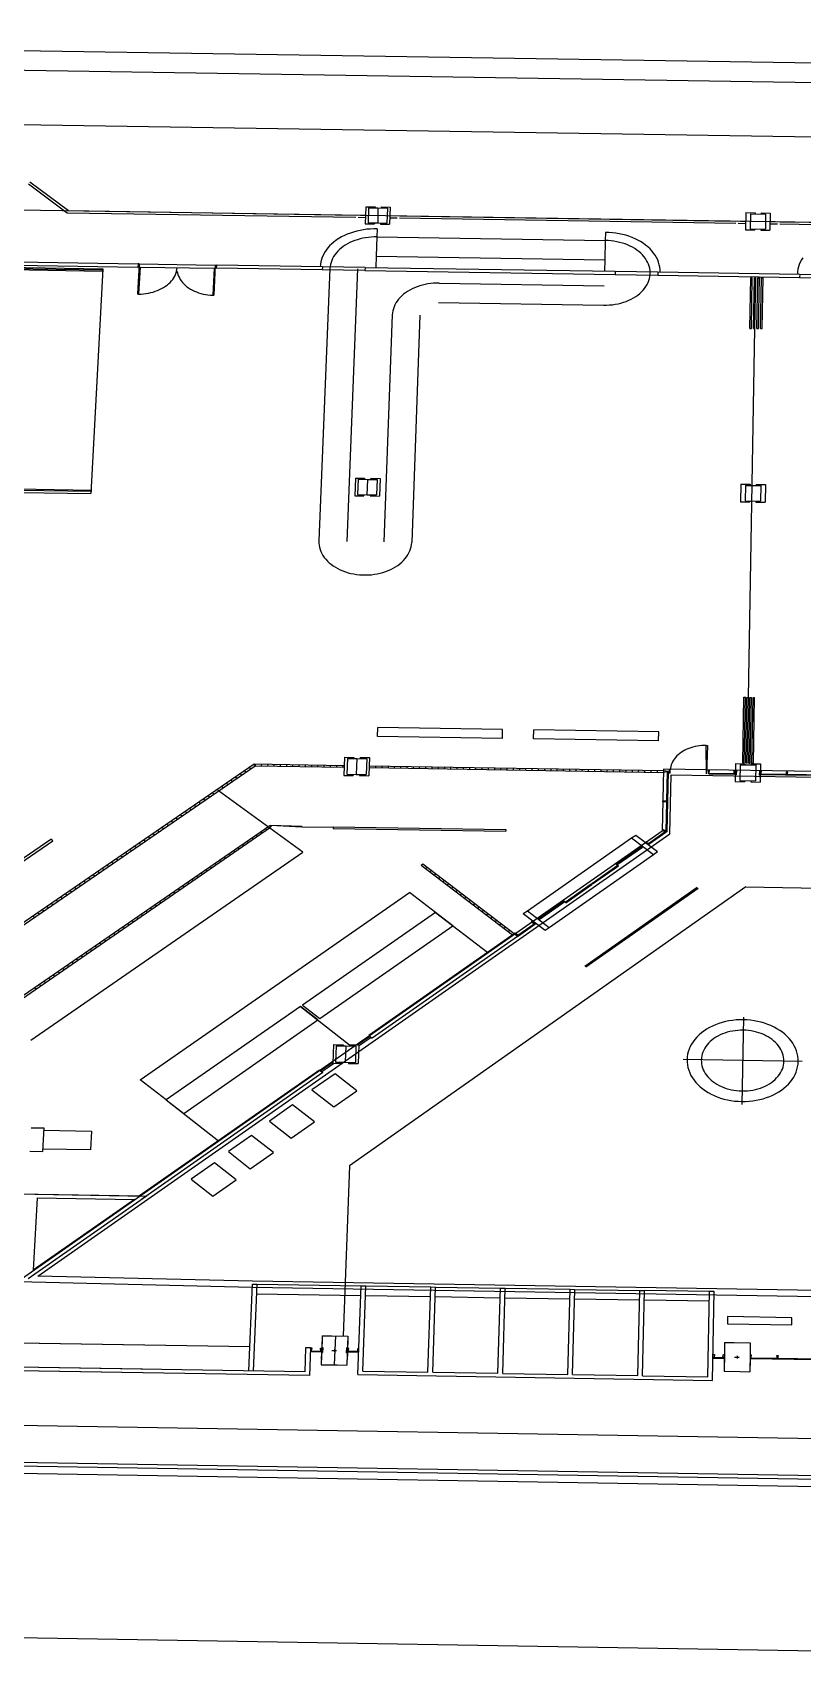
# Model space of a CAD drawing. Extents: x -68 to 264, y 51 to 115.
# Drawn here: x -17 to 10.7, y 54.8 to 113.4 of the extents above; entities that cross this region are included whole.
import ezdxf

# ---------------------------------------------------------------- set-up
doc = ezdxf.new("R2010")
doc.units = 0
doc.layers.get('0').update_dxf_attribs({"linetype": 'CONTINUOUS'})

msp = doc.modelspace()

# ---------------------------------------------------------------- linework, layer by layer
for p, q in [((-59.114, 113.387), (82.286, 111.201)), ((-18.08, 112.045), (63.665, 110.782)), ((-59.428, 110.728), (82.523, 108.524)), ((-17.188, 107.941), (-15.796, 106.898)), ((-17.138, 108.017), (-15.747, 106.974)), ((-62.139, 107.698), (28.899, 106.278)), ((-15.796, 106.898), (-5.407, 106.736)), ((-15.747, 106.974), (-5.412, 106.813)), ((-5.32, 106.734), (-5.055, 106.73)), ((-5.239, 106.81), (-5.052, 106.808)), ((-5.04, 107.116), (-5.064, 106.499)), ((-5.04, 107.116), (-4.712, 107.111)), ((-4.943, 107.076), (-4.964, 106.536)), ((-4.943, 107.076), (-4.615, 107.071)), ((-4.712, 107.111), (-4.713, 107.072)), ((-4.615, 107.071), (-4.265, 107.065)), ((-4.615, 107.071), (-4.613, 106.53)), ((-4.493, 107.107), (-4.494, 107.069)), ((-4.493, 107.107), (-4.165, 107.102)), ((-4.265, 107.065), (-4.285, 106.525)), ((-4.165, 107.102), (-4.188, 106.485)), ((-4.179, 106.717), (-3.913, 106.713)), ((-4.176, 106.794), (-3.989, 106.791)), ((-3.826, 106.711), (8.278, 106.522)), ((-3.816, 106.788), (8.272, 106.6)), ((8.638, 106.903), (8.626, 106.285)), ((8.638, 106.903), (8.966, 106.898)), ((8.801, 106.862), (8.791, 106.321)), ((8.801, 106.862), (9.349, 106.853)), ((8.966, 106.898), (8.966, 106.859)), ((9.185, 106.894), (9.185, 106.856)), ((9.185, 106.894), (9.514, 106.889)), ((9.349, 106.853), (9.339, 106.313)), ((9.514, 106.889), (9.503, 106.272)), ((-5.815, 106.078), (-5.917, 106.026)), ((-5.709, 106.125), (-5.815, 106.078)), ((-5.599, 106.167), (-5.709, 106.125)), ((-5.486, 106.205), (-5.599, 106.167)), ((-5.37, 106.237), (-5.486, 106.205)), ((-5.25, 106.264), (-5.37, 106.237)), ((-5.129, 106.286), (-5.25, 106.264)), ((-5.006, 106.302), (-5.129, 106.286)), ((-5.064, 106.499), (-4.735, 106.494)), ((-4.882, 106.313), (-5.006, 106.302)), ((-4.964, 106.536), (-4.613, 106.53)), ((-4.757, 106.318), (-4.882, 106.313)), ((-4.632, 106.318), (-4.757, 106.318)), ((-4.734, 106.532), (-4.735, 106.494)), ((-4.632, 106.318), (-4.643, 106.028)), ((-4.613, 106.53), (-4.285, 106.525)), ((-4.515, 106.529), (-4.516, 106.49)), ((-4.516, 106.49), (-4.188, 106.485)), ((3.583, 106.19), (3.575, 105.9)), ((3.708, 106.186), (3.583, 106.19)), ((3.832, 106.177), (3.708, 106.186)), ((3.956, 106.163), (3.832, 106.177)), ((4.077, 106.142), (3.956, 106.163)), ((4.197, 106.117), (4.077, 106.142)), ((4.315, 106.086), (4.197, 106.117)), ((4.429, 106.05), (4.315, 106.086)), ((4.54, 106.009), (4.429, 106.05)), ((8.365, 106.521), (8.631, 106.517)), ((8.445, 106.597), (8.632, 106.594)), ((8.626, 106.285), (8.955, 106.28)), ((8.791, 106.321), (9.339, 106.313)), ((8.956, 106.319), (8.955, 106.28)), ((9.175, 106.315), (9.174, 106.277)), ((9.174, 106.277), (9.503, 106.272)), ((9.507, 106.503), (9.773, 106.499)), ((9.508, 106.58), (9.695, 106.578)), ((9.86, 106.498), (21.973, 106.309)), ((9.868, 106.575), (21.965, 106.386)), ((-6.526, 105.472), (-6.572, 105.389)), ((-6.472, 105.552), (-6.526, 105.472)), ((-6.412, 105.63), (-6.472, 105.552)), ((-6.345, 105.704), (-6.412, 105.63)), ((-6.271, 105.776), (-6.345, 105.704)), ((-6.191, 105.844), (-6.271, 105.776)), ((-6.105, 105.909), (-6.191, 105.844)), ((-6.108, 105.449), (-6.157, 105.385)), ((-6.052, 105.511), (-6.108, 105.449)), ((-6.013, 105.969), (-6.105, 105.909)), ((-5.992, 105.571), (-6.052, 105.511)), ((-5.917, 106.026), (-6.013, 105.969)), ((-5.926, 105.627), (-5.992, 105.571)), ((-5.856, 105.681), (-5.926, 105.627)), ((-5.781, 105.731), (-5.856, 105.681)), ((-5.701, 105.778), (-5.781, 105.731)), ((-5.618, 105.822), (-5.701, 105.778)), ((-5.531, 105.861), (-5.618, 105.822)), ((-5.441, 105.897), (-5.531, 105.861)), ((-5.347, 105.929), (-5.441, 105.897)), ((-5.251, 105.956), (-5.347, 105.929)), ((-5.153, 105.979), (-5.251, 105.956)), ((-5.053, 105.998), (-5.153, 105.979)), ((-4.952, 106.013), (-5.053, 105.998)), ((-4.85, 106.022), (-4.952, 106.013)), ((-4.747, 106.028), (-4.85, 106.022)), ((-4.643, 106.028), (-4.747, 106.028)), ((-4.643, 106.028), (-4.67, 105.332)), ((-4.643, 106.028), (3.575, 105.9)), ((3.575, 105.9), (3.557, 105.203)), ((3.681, 105.896), (3.575, 105.9)), ((3.785, 105.887), (3.681, 105.896)), ((3.889, 105.874), (3.785, 105.887)), ((3.991, 105.856), (3.889, 105.874)), ((4.092, 105.833), (3.991, 105.856)), ((4.19, 105.806), (4.092, 105.833)), ((4.286, 105.774), (4.19, 105.806)), ((4.378, 105.738), (4.286, 105.774)), ((4.468, 105.698), (4.378, 105.738)), ((4.553, 105.654), (4.468, 105.698)), ((4.647, 105.963), (4.54, 106.009)), ((4.634, 105.606), (4.553, 105.654)), ((4.711, 105.555), (4.634, 105.606)), ((4.75, 105.913), (4.647, 105.963)), ((4.783, 105.501), (4.711, 105.555)), ((4.848, 105.858), (4.75, 105.913)), ((4.85, 105.443), (4.783, 105.501)), ((4.941, 105.798), (4.848, 105.858)), ((5.028, 105.735), (4.941, 105.798)), ((5.11, 105.668), (5.028, 105.735)), ((5.186, 105.597), (5.11, 105.668)), ((5.255, 105.523), (5.186, 105.597)), ((5.317, 105.446), (5.255, 105.523)), ((5.373, 105.367), (5.317, 105.446)), ((-18.323, 105.022), (-13.248, 104.942)), ((-18.316, 105.138), (-13.242, 105.059)), ((-17.973, 104.936), (-14.513, 104.882)), ((-14.516, 104.826), (-17.862, 104.878)), ((-14.513, 104.882), (-14.936, 96.784)), ((-13.203, 105.058), (-13.258, 103.971)), ((-13.242, 105.059), (-13.248, 104.942)), ((-13.171, 104.941), (-13.248, 104.942)), ((-13.203, 105.058), (-13.242, 105.059)), ((-13.171, 104.941), (-13.22, 103.97)), ((-13.203, 105.058), (-10.461, 105.015)), ((-13.171, 104.941), (-10.505, 104.899)), ((-11.855, 104.796), (-11.844, 104.858)), ((-11.844, 104.858), (-11.838, 104.92)), ((-10.505, 104.899), (-10.55, 103.929)), ((-10.461, 105.015), (-10.511, 103.928)), ((-10.505, 104.899), (-10.428, 104.898)), ((-10.461, 105.015), (-10.422, 105.014)), ((-10.422, 105.014), (-10.428, 104.898)), ((-6.61, 104.838), (-10.428, 104.898)), ((-6.606, 104.955), (-10.422, 105.014)), ((-6.334, 104.892), (-6.73, 95.081)), ((-6.68, 105.044), (-6.688, 104.956)), ((-6.665, 105.132), (-6.68, 105.044)), ((-6.641, 105.219), (-6.665, 105.132)), ((-6.61, 105.305), (-6.641, 105.219)), ((-6.572, 105.389), (-6.61, 105.305)), ((-6.606, 104.955), (-6.61, 104.838)), ((-5.069, 104.931), (-6.606, 104.955)), ((-6.327, 104.965), (-6.334, 104.892)), ((-6.315, 105.038), (-6.327, 104.965)), ((-6.296, 105.11), (-6.315, 105.038)), ((-6.27, 105.181), (-6.296, 105.11)), ((-6.239, 105.25), (-6.27, 105.181)), ((-6.201, 105.319), (-6.239, 105.25)), ((-6.157, 105.385), (-6.201, 105.319)), ((-5.346, 104.877), (-5.729, 95.065)), ((-5.069, 104.931), (-5.074, 104.814)), ((-5.069, 104.931), (3.931, 104.79)), ((-4.67, 105.332), (-4.685, 104.925)), ((-4.67, 105.332), (3.557, 105.203)), ((3.557, 105.203), (3.546, 104.796)), ((4.912, 105.382), (4.85, 105.443)), ((4.968, 105.319), (4.912, 105.382)), ((5.018, 105.253), (4.968, 105.319)), ((5.062, 105.185), (5.018, 105.253)), ((5.1, 105.115), (5.062, 105.185)), ((5.132, 105.044), (5.1, 105.115)), ((5.157, 104.972), (5.132, 105.044)), ((5.175, 104.898), (5.157, 104.972)), ((5.187, 104.824), (5.175, 104.898)), ((5.421, 105.285), (5.373, 105.367)), ((5.462, 105.201), (5.421, 105.285)), ((5.495, 105.116), (5.462, 105.201)), ((5.52, 105.029), (5.495, 105.116)), ((5.538, 104.941), (5.52, 105.029)), ((5.548, 104.853), (5.538, 104.941)), ((10.509, 104.862), (10.496, 104.775)), ((10.53, 104.949), (10.509, 104.862)), ((10.559, 105.034), (10.53, 104.949)), ((10.595, 105.117), (10.559, 105.034)), ((10.638, 105.199), (10.595, 105.117)), ((10.688, 105.279), (10.638, 105.199)), ((-14.518, 104.787), (-17.81, 104.839)), ((-14.518, 104.787), (-14.516, 104.826)), ((-12.259, 104.25), (-12.197, 104.295)), ((-12.197, 104.295), (-12.14, 104.343)), ((-12.14, 104.343), (-12.087, 104.393)), ((-12.087, 104.393), (-12.038, 104.446)), ((-12.038, 104.446), (-11.995, 104.5)), ((-11.995, 104.5), (-11.956, 104.557)), ((-11.956, 104.557), (-11.923, 104.615)), ((-11.923, 104.615), (-11.895, 104.674)), ((-11.895, 104.674), (-11.872, 104.735)), ((-11.872, 104.735), (-11.855, 104.796)), ((-11.855, 104.796), (-11.821, 104.734)), ((-11.821, 104.734), (-11.805, 104.673)), ((-11.805, 104.673), (-11.782, 104.613)), ((-11.782, 104.613), (-11.755, 104.554)), ((-11.755, 104.554), (-11.722, 104.496)), ((-11.722, 104.496), (-11.683, 104.44)), ((-11.683, 104.44), (-11.64, 104.386)), ((-11.64, 104.386), (-11.592, 104.334)), ((-11.592, 104.334), (-11.539, 104.284)), ((-11.539, 104.284), (-11.482, 104.237)), ((-5.074, 104.814), (-6.61, 104.838)), ((-5.074, 104.814), (3.928, 104.674)), ((-3.008, 104.292), (-3.104, 104.265)), ((-2.91, 104.316), (-3.008, 104.292)), ((-2.81, 104.334), (-2.91, 104.316)), ((-2.708, 104.349), (-2.81, 104.334)), ((-2.606, 104.359), (-2.708, 104.349)), ((-2.502, 104.364), (-2.606, 104.359)), ((-2.399, 104.365), (-2.502, 104.364)), ((-2.399, 104.365), (3.533, 104.272)), ((3.931, 104.79), (3.928, 104.674)), ((3.928, 104.674), (5.465, 104.65)), ((3.931, 104.79), (5.468, 104.766)), ((5.039, 104.243), (5.081, 104.311)), ((5.081, 104.311), (5.116, 104.382)), ((5.116, 104.382), (5.144, 104.454)), ((5.144, 104.454), (5.166, 104.527)), ((5.166, 104.527), (5.181, 104.6)), ((5.181, 104.6), (5.19, 104.675)), ((5.192, 104.749), (5.187, 104.824)), ((5.19, 104.675), (5.192, 104.749)), ((5.468, 104.766), (5.465, 104.65)), ((5.465, 104.65), (10.571, 104.57)), ((5.468, 104.766), (10.573, 104.686)), ((5.55, 104.765), (5.548, 104.853)), ((8.779, 102.734), (8.813, 104.558)), ((8.813, 104.558), (8.868, 104.557)), ((8.834, 102.733), (8.868, 104.557)), ((8.909, 102.732), (8.942, 104.556)), ((8.942, 104.556), (8.997, 104.555)), ((8.964, 102.731), (8.997, 104.555)), ((9.036, 102.73), (9.069, 104.554)), ((9.069, 104.554), (9.124, 104.553)), ((9.091, 102.729), (9.124, 104.553)), ((9.167, 102.727), (9.2, 104.552)), ((9.2, 104.552), (9.255, 104.551)), ((9.222, 102.727), (9.255, 104.551)), ((10.496, 104.775), (10.491, 104.687)), ((10.573, 104.686), (10.571, 104.57)), ((10.571, 104.57), (12.109, 104.546)), ((10.573, 104.686), (12.111, 104.662)), ((-13.22, 103.97), (-13.258, 103.971)), ((-13.22, 103.97), (-13.131, 103.973)), ((-13.131, 103.973), (-13.043, 103.979)), ((-13.043, 103.979), (-12.956, 103.99)), ((-12.956, 103.99), (-12.87, 104.004)), ((-12.87, 104.004), (-12.785, 104.022)), ((-12.785, 104.022), (-12.702, 104.044)), ((-12.702, 104.044), (-12.621, 104.07)), ((-12.621, 104.07), (-12.542, 104.099)), ((-12.542, 104.099), (-12.467, 104.132)), ((-12.467, 104.132), (-12.394, 104.168)), ((-12.394, 104.168), (-12.325, 104.207)), ((-12.325, 104.207), (-12.259, 104.25)), ((-11.482, 104.237), (-11.42, 104.193)), ((-11.42, 104.193), (-11.355, 104.152)), ((-11.355, 104.152), (-11.286, 104.113)), ((-11.286, 104.113), (-11.213, 104.078)), ((-11.213, 104.078), (-11.138, 104.046)), ((-11.138, 104.046), (-11.06, 104.018)), ((-11.06, 104.018), (-10.979, 103.994)), ((-10.979, 103.994), (-10.896, 103.973)), ((-10.896, 103.973), (-10.811, 103.956)), ((-10.811, 103.956), (-10.725, 103.943)), ((-10.725, 103.943), (-10.638, 103.934)), ((-10.638, 103.934), (-10.55, 103.929)), ((-10.55, 103.929), (-10.511, 103.928)), ((-3.914, 103.718), (-3.958, 103.651)), ((-3.865, 103.783), (-3.914, 103.718)), ((-3.81, 103.845), (-3.865, 103.783)), ((-3.749, 103.905), (-3.81, 103.845)), ((-3.684, 103.962), (-3.749, 103.905)), ((-3.613, 104.016), (-3.684, 103.962)), ((-3.538, 104.066), (-3.613, 104.016)), ((-3.459, 104.114), (-3.538, 104.066)), ((-3.375, 104.157), (-3.459, 104.114)), ((-3.288, 104.197), (-3.375, 104.157)), ((-3.198, 104.233), (-3.288, 104.197)), ((-3.104, 104.265), (-3.198, 104.233)), ((4.233, 103.676), (4.328, 103.709)), ((4.328, 103.709), (4.419, 103.747)), ((4.419, 103.747), (4.507, 103.788)), ((4.507, 103.788), (4.591, 103.833)), ((4.591, 103.833), (4.67, 103.883)), ((4.67, 103.883), (4.745, 103.935)), ((4.745, 103.935), (4.815, 103.991)), ((4.815, 103.991), (4.879, 104.05)), ((4.879, 104.05), (4.939, 104.112)), ((4.939, 104.112), (4.992, 104.176)), ((4.992, 104.176), (5.039, 104.243)), ((-4.09, 103.223), (-4.393, 95.044)), ((-4.084, 103.296), (-4.09, 103.223)), ((-4.071, 103.369), (-4.084, 103.296)), ((-4.052, 103.442), (-4.071, 103.369)), ((-4.027, 103.513), (-4.052, 103.442)), ((-3.996, 103.583), (-4.027, 103.513)), ((-3.958, 103.651), (-3.996, 103.583)), ((-3.1, 103.208), (-3.391, 95.028)), ((-2.423, 103.665), (3.514, 103.572)), ((3.514, 103.572), (3.62, 103.572)), ((3.62, 103.572), (3.726, 103.578)), ((3.726, 103.578), (3.83, 103.588)), ((3.83, 103.588), (3.934, 103.603)), ((3.934, 103.603), (4.036, 103.623)), ((4.036, 103.623), (4.136, 103.647)), ((4.136, 103.647), (4.233, 103.676)), ((8.731, 89.449), (8.964, 102.731)), ((8.779, 102.734), (8.834, 102.733)), ((8.909, 102.732), (8.964, 102.731)), ((9.036, 102.73), (9.091, 102.729)), ((9.167, 102.727), (9.222, 102.727)), ((-5.418, 97.345), (-5.442, 96.71)), ((-5.418, 97.345), (-5.085, 97.34)), ((-5.32, 97.304), (-5.341, 96.748)), ((-5.32, 97.304), (-4.987, 97.298)), ((-5.085, 97.34), (-5.087, 97.3)), ((-4.987, 97.298), (-5.008, 96.743)), ((-4.987, 97.298), (-4.632, 97.293)), ((-4.863, 97.336), (-4.865, 97.296)), ((-4.863, 97.336), (-4.53, 97.331)), ((-4.632, 97.293), (-4.653, 96.737)), ((-4.53, 97.331), (-4.554, 96.696)), ((-18.436, 96.839), (-14.936, 96.784)), ((-14.932, 96.86), (-18.317, 96.914)), ((-14.93, 96.9), (-18.259, 96.952)), ((-14.93, 96.9), (-14.932, 96.86)), ((-5.442, 96.71), (-5.109, 96.705)), ((-5.341, 96.748), (-5.008, 96.743)), ((-5.108, 96.744), (-5.109, 96.705)), ((-5.008, 96.743), (-4.653, 96.737)), ((-4.886, 96.741), (-4.887, 96.701)), ((-4.887, 96.701), (-4.554, 96.696)), ((8.453, 97.125), (8.441, 96.49)), ((8.453, 97.125), (8.786, 97.12)), ((8.619, 97.083), (8.609, 96.527)), ((8.619, 97.083), (9.174, 97.074)), ((8.786, 97.12), (8.786, 97.081)), ((9.008, 97.117), (9.008, 97.077)), ((9.008, 97.117), (9.341, 97.111)), ((9.174, 97.074), (9.164, 96.519)), ((9.341, 97.111), (9.33, 96.476)), ((8.441, 96.49), (8.775, 96.485)), ((8.609, 96.527), (9.164, 96.519)), ((8.775, 96.525), (8.775, 96.485)), ((8.998, 96.521), (8.997, 96.482)), ((8.997, 96.482), (9.33, 96.476)), ((-6.73, 95.081), (-6.73, 95.004)), ((-6.73, 95.004), (-6.723, 94.928)), ((-6.723, 94.928), (-6.709, 94.852)), ((-3.411, 94.875), (-3.398, 94.952)), ((-3.398, 94.952), (-3.391, 95.028)), ((-6.709, 94.852), (-6.688, 94.777)), ((-6.688, 94.777), (-6.661, 94.703)), ((-6.661, 94.703), (-6.626, 94.63)), ((-6.626, 94.63), (-6.586, 94.559)), ((-6.586, 94.559), (-6.539, 94.49)), ((-6.539, 94.49), (-6.486, 94.423)), ((-6.486, 94.423), (-6.427, 94.359)), ((-6.427, 94.359), (-6.363, 94.298)), ((-3.818, 94.258), (-3.749, 94.317)), ((-3.749, 94.317), (-3.685, 94.379)), ((-3.685, 94.379), (-3.627, 94.444)), ((-3.627, 94.444), (-3.575, 94.511)), ((-3.575, 94.511), (-3.53, 94.581)), ((-3.53, 94.581), (-3.49, 94.652)), ((-3.49, 94.652), (-3.457, 94.725)), ((-3.457, 94.725), (-3.43, 94.8)), ((-3.43, 94.8), (-3.411, 94.875)), ((-6.363, 94.298), (-6.293, 94.24)), ((-6.293, 94.24), (-6.218, 94.185)), ((-6.218, 94.185), (-6.139, 94.134)), ((-6.139, 94.134), (-6.055, 94.087)), ((-6.055, 94.087), (-5.967, 94.043)), ((-5.967, 94.043), (-5.875, 94.004)), ((-5.875, 94.004), (-5.779, 93.969)), ((-5.779, 93.969), (-5.681, 93.939)), ((-5.681, 93.939), (-5.58, 93.913)), ((-5.58, 93.913), (-5.478, 93.892)), ((-5.478, 93.892), (-5.373, 93.875)), ((-5.373, 93.875), (-5.267, 93.864)), ((-5.267, 93.864), (-5.16, 93.857)), ((-5.16, 93.857), (-5.053, 93.856)), ((-5.053, 93.856), (-4.946, 93.859)), ((-4.946, 93.859), (-4.839, 93.867)), ((-4.839, 93.867), (-4.733, 93.88)), ((-4.733, 93.88), (-4.629, 93.898)), ((-4.629, 93.898), (-4.526, 93.921)), ((-4.526, 93.921), (-4.426, 93.948)), ((-4.426, 93.948), (-4.328, 93.98)), ((-4.328, 93.98), (-4.233, 94.016)), ((-4.233, 94.016), (-4.142, 94.057)), ((-4.142, 94.057), (-4.054, 94.101)), ((-4.054, 94.101), (-3.971, 94.15)), ((-3.971, 94.15), (-3.892, 94.202)), ((-3.892, 94.202), (-3.818, 94.258)), ((8.522, 87.089), (8.566, 89.452)), ((8.566, 89.452), (8.622, 89.451)), ((8.578, 87.088), (8.622, 89.451)), ((8.631, 87.087), (8.675, 89.45)), ((8.675, 89.45), (8.731, 89.449)), ((8.688, 87.086), (8.731, 89.449)), ((8.741, 87.085), (8.784, 89.448)), ((8.784, 89.448), (8.84, 89.447)), ((8.797, 87.084), (8.84, 89.447)), ((8.852, 87.083), (8.895, 89.446)), ((8.895, 89.446), (8.951, 89.445)), ((8.908, 87.082), (8.951, 89.445)), ((-4.625, 88.041), (-4.613, 88.366)), ((-0.128, 87.969), (-4.625, 88.041)), ((-0.118, 88.294), (-4.613, 88.366)), ((-0.128, 87.969), (-0.118, 88.294)), ((0.996, 87.951), (1.006, 88.276)), ((5.494, 87.879), (0.996, 87.951)), ((5.502, 88.204), (1.006, 88.276)), ((5.494, 87.879), (5.502, 88.204)), ((-5.807, 87.293), (-5.832, 86.64)), ((-5.807, 87.293), (-5.469, 87.288)), ((-5.469, 87.288), (-5.471, 87.247)), ((-5.244, 87.284), (-5.246, 87.243)), ((-5.244, 87.284), (-4.907, 87.279)), ((6.107, 87.29), (6.066, 87.238)), ((6.153, 87.339), (6.107, 87.29)), ((6.203, 87.386), (6.153, 87.339)), ((6.257, 87.431), (6.203, 87.386)), ((6.315, 87.472), (6.257, 87.431)), ((6.377, 87.511), (6.315, 87.472)), ((6.442, 87.547), (6.377, 87.511)), ((6.51, 87.58), (6.442, 87.547)), ((6.581, 87.61), (6.51, 87.58)), ((6.655, 87.636), (6.581, 87.61)), ((6.731, 87.659), (6.655, 87.636)), ((6.808, 87.678), (6.731, 87.659)), ((6.888, 87.693), (6.808, 87.678)), ((6.968, 87.705), (6.888, 87.693)), ((7.049, 87.713), (6.968, 87.705)), ((7.131, 87.716), (7.049, 87.713)), ((7.213, 87.717), (7.131, 87.716)), ((7.215, 86.696), (7.213, 87.717)), ((7.213, 87.717), (7.258, 87.716)), ((7.258, 87.716), (7.215, 86.696)), ((-18.113, 80.739), (-9.029, 86.986)), ((-18.108, 80.833), (-9.063, 87.051)), ((-9.357, 86.76), (-9.419, 86.807)), ((-9.193, 86.873), (-9.255, 86.92)), ((-9.029, 86.986), (-9.091, 87.033)), ((-9.063, 87.051), (-5.818, 86.999)), ((-9.026, 87.051), (-9.029, 86.986)), ((-9.029, 86.986), (-5.821, 86.934)), ((-8.801, 87.047), (-8.804, 86.982)), ((-8.576, 87.044), (-8.579, 86.978)), ((-8.351, 87.04), (-8.354, 86.975)), ((-8.126, 87.036), (-8.128, 86.971)), ((-7.901, 87.033), (-7.903, 86.967)), ((-7.675, 87.029), (-7.678, 86.964)), ((-7.45, 87.026), (-7.453, 86.96)), ((-7.225, 87.022), (-7.228, 86.957)), ((-7, 87.018), (-7.003, 86.953)), ((-6.775, 87.015), (-6.778, 86.949)), ((-6.55, 87.011), (-6.552, 86.946)), ((-6.325, 87.008), (-6.327, 86.942)), ((-6.1, 87.004), (-6.102, 86.939)), ((-5.874, 87), (-5.877, 86.935)), ((-5.707, 87.251), (-5.729, 86.679)), ((-5.707, 87.251), (-5.369, 87.245)), ((-5.369, 87.245), (-5.391, 86.674)), ((-5.369, 87.245), (-5.009, 87.24)), ((-5.009, 87.24), (-5.031, 86.668)), ((-4.918, 86.985), (-4.931, 86.626)), ((-4.92, 86.92), (5.666, 86.75)), ((-4.907, 87.279), (-4.918, 86.985)), ((-4.918, 86.985), (5.667, 86.815)), ((-4.692, 86.981), (-4.695, 86.916)), ((-4.467, 86.978), (-4.47, 86.912)), ((-4.242, 86.974), (-4.244, 86.909)), ((-4.017, 86.97), (-4.019, 86.905)), ((-3.792, 86.967), (-3.794, 86.902)), ((-3.567, 86.963), (-3.569, 86.898)), ((-3.341, 86.96), (-3.344, 86.894)), ((-3.116, 86.956), (-3.119, 86.891)), ((-2.891, 86.952), (-2.893, 86.887)), ((-2.666, 86.949), (-2.668, 86.884)), ((-2.441, 86.945), (-2.443, 86.88)), ((-2.216, 86.942), (-2.218, 86.876)), ((-1.99, 86.938), (-1.993, 86.873)), ((-1.765, 86.934), (-1.767, 86.869)), ((-1.54, 86.931), (-1.542, 86.865)), ((-1.315, 86.927), (-1.317, 86.862)), ((-1.09, 86.924), (-1.092, 86.858)), ((-0.864, 86.92), (-0.866, 86.855)), ((-0.639, 86.916), (-0.641, 86.851)), ((-0.414, 86.913), (-0.416, 86.847)), ((-0.189, 86.909), (-0.191, 86.844)), ((0.036, 86.905), (0.034, 86.84)), ((0.262, 86.902), (0.26, 86.837)), ((0.487, 86.898), (0.485, 86.833)), ((0.712, 86.895), (0.71, 86.829)), ((0.937, 86.891), (0.935, 86.826)), ((1.162, 86.887), (1.161, 86.822)), ((1.388, 86.884), (1.386, 86.818)), ((1.613, 86.88), (1.611, 86.815)), ((1.838, 86.877), (1.836, 86.811)), ((2.063, 86.873), (2.061, 86.808)), ((2.289, 86.869), (2.287, 86.804)), ((2.514, 86.866), (2.512, 86.8)), ((2.739, 86.862), (2.737, 86.797)), ((2.964, 86.859), (2.962, 86.793)), ((3.189, 86.855), (3.188, 86.79)), ((3.415, 86.851), (3.413, 86.786)), ((3.64, 86.848), (3.638, 86.782)), ((3.865, 86.844), (3.864, 86.779)), ((4.09, 86.84), (4.089, 86.775)), ((4.316, 86.837), (4.314, 86.771)), ((4.541, 86.833), (4.539, 86.768)), ((4.766, 86.83), (4.765, 86.764)), ((4.991, 86.826), (4.99, 86.761)), ((5.217, 86.822), (5.215, 86.757)), ((5.442, 86.819), (5.44, 86.753)), ((5.667, 86.868), (5.619, 84.629)), ((5.667, 86.815), (5.666, 86.75)), ((5.806, 86.764), (5.666, 86.75)), ((72.102, 85.76), (5.667, 86.868)), ((5.667, 86.815), (5.84, 86.796)), ((5.806, 86.764), (5.783, 85.72)), ((5.84, 86.796), (5.792, 84.607)), ((5.871, 86.84), (5.868, 86.718)), ((5.913, 86.717), (5.868, 86.718)), ((5.916, 86.84), (5.871, 86.84)), ((5.913, 86.717), (5.916, 86.84)), ((5.922, 86.899), (5.916, 86.84)), ((5.933, 86.958), (5.922, 86.899)), ((5.949, 87.017), (5.933, 86.958)), ((5.971, 87.074), (5.949, 87.017)), ((5.998, 87.13), (5.971, 87.074)), ((6.029, 87.185), (5.998, 87.13)), ((6.066, 87.238), (6.029, 87.185)), ((7.323, 86.817), (7.278, 86.818)), ((7.278, 86.818), (7.298, 86.695)), ((7.298, 86.695), (7.323, 86.817)), ((7.321, 86.719), (8.256, 86.704)), ((8.211, 86.705), (8.213, 86.803)), ((8.256, 86.704), (8.211, 86.705)), ((8.213, 86.803), (8.258, 86.802)), ((8.256, 86.659), (8.258, 86.802)), ((8.258, 86.802), (8.256, 86.704)), ((8.263, 87.068), (8.258, 86.802)), ((8.258, 86.802), (8.294, 86.822)), ((8.258, 86.802), (8.281, 86.679)), ((8.263, 87.068), (8.601, 87.062)), ((8.294, 86.822), (8.291, 86.659)), ((8.431, 87.024), (8.421, 86.452)), ((8.431, 87.024), (8.995, 87.015)), ((8.522, 87.089), (8.578, 87.088)), ((8.601, 87.062), (8.6, 87.021)), ((8.631, 87.087), (8.688, 87.086)), ((8.741, 87.085), (8.797, 87.084)), ((8.826, 87.059), (8.826, 87.018)), ((8.826, 87.059), (9.164, 87.053)), ((8.852, 87.083), (8.908, 87.082)), ((8.995, 87.015), (8.984, 86.443)), ((9.124, 86.809), (9.121, 86.645)), ((9.159, 86.788), (9.124, 86.809)), ((9.133, 86.666), (9.159, 86.788)), ((9.164, 87.053), (9.159, 86.788)), ((9.205, 86.787), (9.159, 86.788)), ((9.159, 86.788), (9.18, 86.689)), ((9.18, 86.689), (9.205, 86.787)), ((10.115, 86.65), (10.094, 86.773)), ((10.094, 86.773), (10.139, 86.772)), ((10.139, 86.772), (10.115, 86.65)), ((-10.344, 86.081), (-10.406, 86.129)), ((-10.179, 86.194), (-10.241, 86.242)), ((-10.015, 86.308), (-10.077, 86.355)), ((-9.851, 86.421), (-9.912, 86.468)), ((-9.686, 86.534), (-9.748, 86.581)), ((-9.522, 86.647), (-9.583, 86.694)), ((-5.832, 86.64), (-5.494, 86.635)), ((-5.729, 86.679), (-5.391, 86.674)), ((-5.493, 86.675), (-5.494, 86.635)), ((-5.391, 86.674), (-5.031, 86.668)), ((-5.267, 86.672), (-5.269, 86.631)), ((-5.269, 86.631), (-4.931, 86.626)), ((5.9, 84.539), (5.945, 86.659)), ((5.945, 86.659), (71.834, 85.56)), ((7.298, 86.695), (8.281, 86.679)), ((8.256, 86.659), (8.251, 86.414)), ((8.251, 86.414), (8.589, 86.409)), ((8.281, 86.679), (8.256, 86.659)), ((8.256, 86.659), (8.291, 86.659)), ((8.421, 86.452), (8.984, 86.443)), ((8.59, 86.449), (8.589, 86.409)), ((8.815, 86.446), (8.815, 86.405)), ((8.815, 86.405), (9.153, 86.4)), ((9.157, 86.645), (9.121, 86.645)), ((22.367, 86.453), (9.133, 86.666)), ((9.157, 86.645), (9.153, 86.4)), ((10.093, 86.675), (9.18, 86.689)), ((11.501, 86.652), (10.138, 86.674)), ((-11.168, 85.515), (-11.229, 85.562)), ((-11.003, 85.628), (-11.065, 85.676)), ((-10.838, 85.742), (-10.9, 85.789)), ((-10.673, 85.855), (-10.735, 85.902)), ((-10.509, 85.968), (-10.57, 86.015)), ((-7.314, 83.879), (-10.344, 86.081)), ((5.647, 85.689), (5.647, 85.722)), ((5.647, 85.722), (5.816, 85.719)), ((5.816, 85.687), (5.647, 85.689)), ((5.782, 85.687), (5.758, 84.632)), ((5.816, 85.719), (5.816, 85.687)), ((-11.993, 84.948), (-12.054, 84.995)), ((-11.828, 85.061), (-11.889, 85.109)), ((-11.663, 85.175), (-11.724, 85.222)), ((-11.498, 85.288), (-11.559, 85.335)), ((-11.333, 85.401), (-11.394, 85.449)), ((-18.264, 78.015), (-8.476, 84.77)), ((-18.259, 78.109), (-8.504, 84.841)), ((5.619, 84.629), (-17.553, 68.412)), ((-16.851, 68.611), (5.9, 84.539)), ((-12.819, 84.379), (-12.881, 84.427)), ((-12.654, 84.493), (-12.715, 84.541)), ((-12.488, 84.607), (-12.55, 84.654)), ((-12.323, 84.72), (-12.385, 84.768)), ((-12.158, 84.834), (-12.219, 84.881)), ((-9.162, 84.387), (-9.1, 84.339)), ((-8.998, 84.5), (-8.936, 84.453)), ((-8.833, 84.614), (-8.771, 84.567)), ((-8.668, 84.728), (-8.606, 84.68)), ((-8.504, 84.841), (-8.442, 84.794)), ((-8.504, 84.841), (-8.473, 84.83)), ((-8.473, 84.83), (-8.476, 84.77)), ((-7.346, 84.779), (-8.473, 84.83)), ((-7.345, 84.803), (-8.473, 84.83)), ((-7.345, 84.803), (-7.346, 84.779)), ((-6.216, 84.761), (-7.346, 84.779)), ((-6.215, 84.793), (-6.218, 84.728)), ((-6.218, 84.728), (-0.006, 84.628)), ((-6.215, 84.793), (-0.004, 84.693)), ((-0.004, 84.693), (-0.006, 84.628)), ((4.525, 84.378), (0.771, 81.753)), ((4.671, 84.48), (4.525, 84.378)), ((5.311, 83.783), (4.525, 84.378)), ((5.457, 83.886), (4.671, 84.48)), ((5.736, 84.602), (5.132, 84.179)), ((5.759, 84.584), (5.155, 84.161)), ((5.641, 84.673), (5.674, 84.696)), ((5.759, 84.584), (5.641, 84.673)), ((5.674, 84.696), (5.792, 84.607)), ((5.792, 84.607), (5.759, 84.584)), ((-19.714, 82.063), (-16.384, 84.345)), ((-19.637, 82.003), (-16.307, 84.285)), ((-17.103, 77.106), (-7.314, 83.879)), ((-16.307, 84.285), (-16.384, 84.345)), ((-13.647, 83.81), (-13.708, 83.858)), ((-13.481, 83.924), (-13.543, 83.972)), ((-13.315, 84.038), (-13.377, 84.086)), ((-13.15, 84.152), (-13.212, 84.199)), ((-12.984, 84.266), (-13.046, 84.313)), ((-9.987, 83.818), (-9.925, 83.77)), ((-9.822, 83.932), (-9.76, 83.884)), ((-9.657, 84.045), (-9.595, 83.998)), ((-9.492, 84.159), (-9.43, 84.112)), ((-9.327, 84.273), (-9.265, 84.225)), ((5.311, 83.783), (1.556, 81.154)), ((3.97, 83.435), (4.889, 84.078)), ((3.993, 83.417), (4.913, 84.061)), ((5.005, 84.228), (5.037, 84.251)), ((5.123, 84.139), (5.005, 84.228)), ((5.037, 84.251), (5.155, 84.161)), ((5.155, 84.161), (5.123, 84.139)), ((5.457, 83.886), (5.311, 83.783)), ((-14.475, 83.24), (-14.537, 83.288)), ((-14.31, 83.354), (-14.371, 83.402)), ((-14.144, 83.468), (-14.205, 83.516)), ((-13.978, 83.582), (-14.04, 83.63)), ((-13.812, 83.696), (-13.874, 83.744)), ((-10.813, 83.248), (-10.751, 83.2)), ((-10.648, 83.362), (-10.586, 83.314)), ((-10.483, 83.476), (-10.421, 83.428)), ((-10.317, 83.59), (-10.255, 83.542)), ((-10.152, 83.704), (-10.09, 83.656)), ((-2.989, 83.446), (-3.054, 83.4)), ((0.233, 80.888), (-3.054, 83.4)), ((0.298, 80.934), (-2.989, 83.446)), ((-2.833, 83.326), (-2.898, 83.281)), ((-2.677, 83.207), (-2.742, 83.162)), ((3.095, 82.748), (4.033, 83.405)), ((3.119, 82.73), (4.057, 83.387)), ((3.993, 83.417), (3.97, 83.435)), ((4.033, 83.405), (4.057, 83.387)), ((-15.472, 82.555), (-15.534, 82.603)), ((-15.306, 82.669), (-15.367, 82.717)), ((-15.139, 82.784), (-15.201, 82.831)), ((-14.973, 82.898), (-15.035, 82.946)), ((-14.807, 83.012), (-14.869, 83.06)), ((-14.641, 83.126), (-14.703, 83.174)), ((-11.64, 82.677), (-11.578, 82.629)), ((-11.475, 82.791), (-11.413, 82.743)), ((-11.309, 82.905), (-11.247, 82.858)), ((-11.144, 83.019), (-11.082, 82.972)), ((-10.978, 83.134), (-10.917, 83.086)), ((8.633, 82.625), (-5.629, 72.587)), ((-2.521, 83.088), (-2.586, 83.042)), ((-2.365, 82.969), (-2.43, 82.923)), ((-2.208, 82.849), (-2.274, 82.804)), ((-2.052, 82.73), (-2.118, 82.684)), ((-1.896, 82.61), (-1.961, 82.565)), ((2.131, 82.073), (3.071, 82.731)), ((2.155, 82.056), (3.094, 82.713)), ((2.838, 79.775), (6.88, 82.615)), ((3.071, 82.731), (3.094, 82.713)), ((3.095, 82.748), (3.119, 82.73)), ((8.633, 82.625), (29.15, 82.294)), ((-16.304, 81.983), (-16.365, 82.031)), ((-16.137, 82.098), (-16.199, 82.145)), ((-15.971, 82.212), (-16.032, 82.26)), ((-15.804, 82.326), (-15.866, 82.374)), ((-15.638, 82.441), (-15.7, 82.489)), ((-13.161, 75.684), (-3.473, 82.425)), ((-12.469, 82.105), (-12.407, 82.057)), ((-12.303, 82.219), (-12.241, 82.172)), ((-12.137, 82.334), (-12.075, 82.286)), ((-11.972, 82.448), (-11.91, 82.4)), ((-11.806, 82.562), (-11.744, 82.515)), ((-2.535, 81.707), (-3.473, 82.425)), ((-1.739, 82.491), (-1.805, 82.445)), ((-1.583, 82.371), (-1.648, 82.326)), ((-1.426, 82.252), (-1.492, 82.206)), ((-1.27, 82.132), (-1.336, 82.086)), ((-1.113, 82.013), (-1.179, 81.967)), ((1.168, 81.474), (2.093, 82.121)), ((1.191, 81.456), (2.116, 82.103)), ((2.116, 82.103), (2.093, 82.121)), ((2.131, 82.073), (2.155, 82.056)), ((2.878, 79.745), (6.919, 82.585)), ((-16.97, 81.525), (-17.032, 81.573)), ((-16.803, 81.639), (-16.865, 81.687)), ((-16.637, 81.754), (-16.698, 81.802)), ((-16.47, 81.869), (-16.532, 81.916)), ((-13.299, 81.532), (-13.237, 81.484)), ((-13.133, 81.647), (-13.071, 81.599)), ((-12.967, 81.761), (-12.905, 81.714)), ((-12.801, 81.876), (-12.739, 81.828)), ((-12.635, 81.99), (-12.573, 81.943)), ((-2.535, 81.707), (-7.324, 78.369)), ((-1.909, 81.228), (-2.535, 81.707)), ((-2.535, 81.707), (-0.654, 80.267)), ((-0.957, 81.893), (-1.022, 81.847)), ((-0.8, 81.773), (-0.866, 81.727)), ((-0.643, 81.653), (-0.709, 81.608)), ((-0.486, 81.534), (-0.552, 81.488)), ((0.771, 81.753), (0.623, 81.65)), ((1.409, 81.05), (0.623, 81.65)), ((1.556, 81.154), (0.771, 81.753)), ((-14.297, 80.844), (-14.235, 80.796)), ((-14.13, 80.959), (-14.068, 80.911)), ((-13.964, 81.073), (-13.902, 81.025)), ((-13.798, 81.188), (-13.736, 81.14)), ((-13.631, 81.303), (-13.569, 81.255)), ((-13.465, 81.418), (-13.403, 81.37)), ((-6.698, 77.885), (-1.909, 81.228)), ((0.298, 80.934), (-4.938, 77.27)), ((0.416, 80.844), (-4.82, 77.179)), ((-0.33, 81.414), (-0.395, 81.368)), ((-0.173, 81.294), (-0.238, 81.248)), ((-0.016, 81.174), (-0.081, 81.128)), ((0.141, 81.054), (0.076, 81.008)), ((0.331, 80.957), (0.298, 80.934)), ((0.416, 80.844), (0.298, 80.934)), ((0.449, 80.867), (0.331, 80.957)), ((0.416, 80.844), (0.449, 80.867)), ((0.425, 80.885), (1.018, 81.3)), ((0.449, 80.867), (1.042, 81.282)), ((0.957, 81.395), (0.924, 81.372)), ((0.924, 81.372), (1.042, 81.282)), ((1.075, 81.305), (0.957, 81.395)), ((1.042, 81.282), (1.075, 81.305)), ((1.556, 81.154), (1.409, 81.05)), ((-15.13, 80.269), (-15.068, 80.221)), ((-14.963, 80.384), (-14.901, 80.336)), ((-14.796, 80.499), (-14.734, 80.451)), ((-14.63, 80.614), (-14.568, 80.566)), ((-14.463, 80.729), (-14.401, 80.681)), ((-15.964, 79.693), (-15.902, 79.645)), ((-15.797, 79.809), (-15.735, 79.76)), ((-15.63, 79.924), (-15.568, 79.876)), ((-15.463, 80.039), (-15.401, 79.991)), ((-15.296, 80.154), (-15.234, 80.106)), ((-16.799, 79.117), (-16.737, 79.068)), ((-16.632, 79.232), (-16.57, 79.184)), ((-16.465, 79.347), (-16.403, 79.299)), ((-16.298, 79.463), (-16.236, 79.415)), ((-16.131, 79.578), (-16.069, 79.53)), ((-16.967, 79.001), (-16.905, 78.953)), ((-7.39, 78.323), (-12.224, 74.953)), ((-6.765, 77.839), (-7.39, 78.323)), ((-7.39, 78.323), (-5.636, 76.94)), ((-7.324, 78.369), (-6.698, 77.885)), ((8.547, 77.938), (8.49, 74.791)), ((-11.599, 74.464), (-6.765, 77.839)), ((7.035, 77.366), (6.95, 77.294)), ((7.125, 77.435), (7.035, 77.366)), ((7.222, 77.499), (7.125, 77.435)), ((7.324, 77.558), (7.222, 77.499)), ((7.432, 77.613), (7.324, 77.558)), ((7.544, 77.661), (7.432, 77.613)), ((7.66, 77.705), (7.544, 77.661)), ((7.78, 77.742), (7.66, 77.705)), ((7.794, 77.331), (7.711, 77.294)), ((7.902, 77.774), (7.78, 77.742)), ((7.88, 77.363), (7.794, 77.331)), ((7.969, 77.391), (7.88, 77.363)), ((8.028, 77.8), (7.902, 77.774)), ((8.061, 77.414), (7.969, 77.391)), ((8.156, 77.82), (8.028, 77.8)), ((8.154, 77.434), (8.061, 77.414)), ((8.249, 77.448), (8.154, 77.434)), ((8.285, 77.833), (8.156, 77.82)), ((8.345, 77.458), (8.249, 77.448)), ((8.415, 77.841), (8.285, 77.833)), ((8.442, 77.464), (8.345, 77.458)), ((8.546, 77.842), (8.415, 77.841)), ((8.539, 77.465), (8.442, 77.464)), ((8.636, 77.461), (8.539, 77.465)), ((8.676, 77.836), (8.546, 77.842)), ((8.732, 77.452), (8.636, 77.461)), ((8.806, 77.825), (8.676, 77.836)), ((8.828, 77.439), (8.732, 77.452)), ((8.934, 77.807), (8.806, 77.825)), ((8.922, 77.421), (8.828, 77.439)), ((9.015, 77.399), (8.922, 77.421)), ((9.061, 77.783), (8.934, 77.807)), ((9.105, 77.372), (9.015, 77.399)), ((9.186, 77.753), (9.061, 77.783)), ((9.193, 77.341), (9.105, 77.372)), ((9.307, 77.718), (9.186, 77.753)), ((9.278, 77.306), (9.193, 77.341)), ((9.426, 77.676), (9.307, 77.718)), ((9.54, 77.629), (9.426, 77.676)), ((9.65, 77.577), (9.54, 77.629)), ((9.756, 77.519), (9.65, 77.577)), ((9.856, 77.456), (9.756, 77.519)), ((9.95, 77.389), (9.856, 77.456)), ((10.038, 77.318), (9.95, 77.389)), ((-6.207, 76.949), (-6.233, 76.277)), ((-6.207, 76.949), (-5.864, 76.943)), ((-6.106, 76.905), (-6.129, 76.317)), ((-6.106, 76.905), (-5.763, 76.9)), ((-5.864, 76.943), (-5.866, 76.901)), ((-5.763, 76.9), (-5.786, 76.311)), ((-5.763, 76.9), (-5.398, 76.894)), ((-5.636, 76.94), (-5.638, 76.898)), ((-5.636, 76.94), (-5.294, 76.934)), ((-5.398, 76.894), (-5.42, 76.305)), ((-5.294, 76.934), (-5.319, 76.262)), ((-4.903, 77.242), (-5.317, 76.952)), ((-5.317, 76.952), (-5.27, 76.916)), ((-4.855, 77.206), (-5.27, 76.916)), ((-4.938, 77.27), (-4.82, 77.179)), ((6.595, 76.785), (6.563, 76.692)), ((6.635, 76.877), (6.595, 76.785)), ((6.683, 76.966), (6.635, 76.877)), ((6.738, 77.052), (6.683, 76.966)), ((6.802, 77.136), (6.738, 77.052)), ((6.873, 77.217), (6.802, 77.136)), ((6.95, 77.294), (6.873, 77.217)), ((7.119, 76.747), (7.089, 76.679)), ((7.155, 76.813), (7.119, 76.747)), ((7.196, 76.878), (7.155, 76.813)), ((7.243, 76.94), (7.196, 76.878)), ((7.295, 77), (7.243, 76.94)), ((7.353, 77.057), (7.295, 77)), ((7.416, 77.111), (7.353, 77.057)), ((7.483, 77.162), (7.416, 77.111)), ((7.555, 77.21), (7.483, 77.162)), ((7.631, 77.254), (7.555, 77.21)), ((7.711, 77.294), (7.631, 77.254)), ((9.36, 77.267), (9.278, 77.306)), ((9.438, 77.225), (9.36, 77.267)), ((9.512, 77.178), (9.438, 77.225)), ((9.582, 77.128), (9.512, 77.178)), ((9.648, 77.075), (9.582, 77.128)), ((9.709, 77.019), (9.648, 77.075)), ((9.764, 76.96), (9.709, 77.019)), ((9.814, 76.898), (9.764, 76.96)), ((9.859, 76.835), (9.814, 76.898)), ((9.898, 76.769), (9.859, 76.835)), ((9.931, 76.701), (9.898, 76.769)), ((10.12, 77.242), (10.038, 77.318)), ((10.195, 77.163), (10.12, 77.242)), ((10.263, 77.08), (10.195, 77.163)), ((10.323, 76.994), (10.263, 77.08)), ((10.375, 76.906), (10.323, 76.994)), ((10.42, 76.815), (10.375, 76.906)), ((10.457, 76.722), (10.42, 76.815)), ((-6.257, 76.295), (-6.672, 76.004)), ((-6.209, 76.258), (-6.625, 75.967)), ((-6.257, 76.295), (-6.209, 76.258)), ((-6.233, 76.277), (-5.89, 76.271)), ((-6.129, 76.317), (-5.786, 76.311)), ((-5.889, 76.313), (-5.89, 76.271)), ((-5.786, 76.311), (-5.42, 76.305)), ((-5.66, 76.309), (-5.662, 76.267)), ((-5.662, 76.267), (-5.319, 76.262)), ((10.658, 76.338), (6.38, 76.408)), ((6.525, 76.502), (6.519, 76.406)), ((6.519, 76.406), (6.521, 76.309)), ((6.521, 76.309), (6.532, 76.213)), ((6.54, 76.597), (6.525, 76.502)), ((6.532, 76.213), (6.551, 76.118)), ((6.563, 76.692), (6.54, 76.597)), ((7.038, 76.469), (7.033, 76.397)), ((7.033, 76.397), (7.035, 76.326)), ((7.035, 76.326), (7.043, 76.254)), ((7.049, 76.54), (7.038, 76.469)), ((7.043, 76.254), (7.057, 76.183)), ((7.066, 76.61), (7.049, 76.54)), ((7.057, 76.183), (7.078, 76.113)), ((7.089, 76.679), (7.066, 76.61)), ((9.959, 76.633), (9.931, 76.701)), ((9.979, 76.563), (9.959, 76.633)), ((9.973, 76.136), (9.99, 76.206)), ((9.994, 76.492), (9.979, 76.563)), ((9.99, 76.206), (10, 76.277)), ((10.003, 76.42), (9.994, 76.492)), ((10, 76.277), (10.005, 76.349)), ((10.005, 76.349), (10.003, 76.42)), ((10.485, 76.628), (10.457, 76.722)), ((10.505, 76.533), (10.485, 76.628)), ((10.499, 76.149), (10.513, 76.244)), ((10.516, 76.437), (10.505, 76.533)), ((10.513, 76.244), (10.519, 76.34)), ((10.519, 76.34), (10.516, 76.437)), ((-6.707, 76.031), (-13.187, 71.497)), ((-12.224, 74.953), (-13.161, 75.684)), ((-6.59, 75.94), (-13.122, 71.368)), ((-6.152, 75.895), (-6.984, 75.312)), ((-6.707, 76.031), (-6.59, 75.94)), ((-5.366, 75.286), (-6.152, 75.895)), ((6.551, 76.118), (6.579, 76.023)), ((6.579, 76.023), (6.615, 75.931)), ((6.615, 75.931), (6.659, 75.84)), ((6.659, 75.84), (6.711, 75.751)), ((6.711, 75.751), (6.771, 75.665)), ((6.771, 75.665), (6.839, 75.582)), ((6.839, 75.582), (6.914, 75.502)), ((7.078, 76.113), (7.105, 76.044)), ((7.105, 76.044), (7.138, 75.977)), ((7.138, 75.977), (7.176, 75.911)), ((7.176, 75.911), (7.221, 75.847)), ((7.221, 75.847), (7.271, 75.785)), ((7.271, 75.785), (7.327, 75.726)), ((7.327, 75.726), (7.387, 75.67)), ((7.387, 75.67), (7.453, 75.616)), ((7.453, 75.616), (7.523, 75.566)), ((9.484, 75.534), (9.556, 75.582)), ((9.556, 75.582), (9.624, 75.633)), ((9.624, 75.633), (9.686, 75.688)), ((9.686, 75.688), (9.744, 75.745)), ((9.744, 75.745), (9.796, 75.805)), ((9.796, 75.805), (9.843, 75.867)), ((9.843, 75.867), (9.885, 75.932)), ((9.885, 75.932), (9.92, 75.999)), ((9.92, 75.999), (9.949, 76.067)), ((9.949, 76.067), (9.973, 76.136)), ((10.169, 75.527), (10.239, 75.608)), ((10.239, 75.608), (10.302, 75.692)), ((10.302, 75.692), (10.358, 75.779)), ((10.358, 75.779), (10.405, 75.869)), ((10.405, 75.869), (10.445, 75.96)), ((10.445, 75.96), (10.476, 76.054)), ((10.476, 76.054), (10.499, 76.149)), ((-6.984, 75.312), (-6.198, 74.702)), ((-6.198, 74.702), (-5.366, 75.286)), ((6.914, 75.502), (6.995, 75.426)), ((6.995, 75.426), (7.083, 75.354)), ((7.083, 75.354), (7.178, 75.286)), ((7.178, 75.286), (7.278, 75.223)), ((7.278, 75.223), (7.383, 75.165)), ((7.383, 75.165), (7.494, 75.113)), ((7.494, 75.113), (7.608, 75.065)), ((7.523, 75.566), (7.597, 75.519)), ((7.597, 75.519), (7.676, 75.476)), ((7.608, 75.065), (7.727, 75.023)), ((7.676, 75.476), (7.758, 75.437)), ((7.727, 75.023), (7.849, 74.987)), ((7.758, 75.437), (7.843, 75.402)), ((7.843, 75.402), (7.931, 75.371)), ((7.849, 74.987), (7.974, 74.957)), ((7.931, 75.371), (8.022, 75.344)), ((8.022, 75.344), (8.114, 75.322)), ((8.114, 75.322), (8.209, 75.304)), ((8.209, 75.304), (8.305, 75.291)), ((8.305, 75.291), (8.401, 75.282)), ((8.401, 75.282), (8.499, 75.278)), ((8.499, 75.278), (8.596, 75.279)), ((8.596, 75.279), (8.693, 75.284)), ((8.693, 75.284), (8.789, 75.294)), ((8.789, 75.294), (8.885, 75.309)), ((8.885, 75.309), (8.978, 75.329)), ((8.978, 75.329), (9.07, 75.352)), ((9.07, 75.352), (9.159, 75.38)), ((9.137, 74.966), (9.261, 74.998)), ((9.159, 75.38), (9.245, 75.413)), ((9.245, 75.413), (9.329, 75.449)), ((9.261, 74.998), (9.381, 75.036)), ((9.329, 75.449), (9.408, 75.49)), ((9.381, 75.036), (9.497, 75.08)), ((9.408, 75.49), (9.484, 75.534)), ((9.497, 75.08), (9.609, 75.129)), ((9.609, 75.129), (9.717, 75.184)), ((9.717, 75.184), (9.819, 75.243)), ((9.819, 75.243), (9.916, 75.308)), ((9.916, 75.308), (10.007, 75.377)), ((10.007, 75.377), (10.091, 75.45)), ((10.091, 75.45), (10.169, 75.527)), ((-12.224, 74.953), (-11.599, 74.464)), ((-12.224, 74.953), (-10.345, 73.485)), ((-7.678, 74.773), (-8.513, 74.189)), ((-6.892, 74.162), (-7.678, 74.773)), ((7.974, 74.957), (8.101, 74.933)), ((8.101, 74.933), (8.23, 74.915)), ((8.23, 74.915), (8.361, 74.904)), ((8.361, 74.904), (8.492, 74.898)), ((8.492, 74.898), (8.623, 74.899)), ((8.623, 74.899), (8.754, 74.907)), ((8.754, 74.907), (8.883, 74.92)), ((8.883, 74.92), (9.011, 74.94)), ((9.011, 74.94), (9.137, 74.966)), ((-17.093, 73.955), (-16.634, 73.947)), ((-16.634, 73.947), (-16.679, 73.1)), ((-16.639, 73.863), (-14.919, 73.835)), ((-14.919, 73.835), (-14.954, 73.156)), ((-8.513, 74.189), (-7.727, 73.577)), ((-7.727, 73.577), (-6.892, 74.162)), ((-9.154, 73.679), (-9.991, 73.093)), ((-8.368, 73.067), (-9.154, 73.679)), ((-17.138, 73.107), (-16.679, 73.1)), ((-14.954, 73.156), (-16.675, 73.185)), ((-10.491, 72.693), (-11.33, 72.105)), ((-9.705, 72.079), (-10.491, 72.693)), ((-9.991, 73.093), (-9.205, 72.479)), ((-9.205, 72.479), (-8.368, 73.067)), ((-11.33, 72.105), (-10.544, 71.49)), ((-10.544, 71.49), (-9.705, 72.079)), ((-5.629, 72.587), (-5.86, 66.459)), ((-20.338, 71.614), (-12.943, 71.493)), ((-18.621, 71.586), (-13.187, 71.497)), ((-12.943, 71.493), (-17.202, 68.512)), ((-16.874, 71.429), (-17.012, 68.82)), ((-13.366, 71.372), (-17.012, 68.82)), ((-16.874, 71.429), (-13.366, 71.372)), ((-16.952, 68.862), (-17.012, 68.82)), ((-9.122, 68.432), (-16.851, 68.611)), ((-17.553, 68.412), (-9.132, 68.217)), ((-9.259, 65.195), (-9.127, 68.325)), ((-9.132, 68.217), (66.505, 66.972)), ((-9.127, 68.325), (-8.954, 68.322)), ((66.376, 67.189), (-9.122, 68.432)), ((-9.085, 65.192), (-8.954, 68.322)), ((-8.968, 67.978), (-5.226, 67.916)), ((-8.954, 68.322), (-5.214, 68.26)), ((-5.331, 65.065), (-5.214, 68.26)), ((-5.214, 68.26), (-5.04, 68.257)), ((-5.153, 65.192), (-5.04, 68.257)), ((-5.04, 68.257), (-2.706, 68.219)), ((-2.809, 65.153), (-2.706, 68.219)), ((-2.706, 68.219), (-2.533, 68.216)), ((-2.635, 65.15), (-2.533, 68.216)), ((-2.533, 68.216), (-0.199, 68.178)), ((-0.291, 65.111), (-0.199, 68.178)), ((-0.199, 68.178), (-0.025, 68.175)), ((-0.117, 65.109), (-0.025, 68.175)), ((-0.025, 68.175), (2.309, 68.136)), ((2.228, 65.07), (2.309, 68.136)), ((2.309, 68.136), (2.483, 68.134)), ((2.402, 65.067), (2.483, 68.134)), ((2.483, 68.134), (4.818, 68.095)), ((4.747, 65.028), (4.818, 68.095)), ((4.818, 68.095), (4.991, 68.092)), ((4.921, 65.025), (4.991, 68.092)), ((7.326, 68.054), (4.991, 68.092)), ((7.266, 64.986), (7.326, 68.054)), ((7.499, 68.051), (7.326, 68.054)), ((7.437, 64.853), (7.499, 68.051)), ((-5.053, 67.913), (-2.718, 67.875)), ((-2.544, 67.872), (-0.209, 67.834)), ((-0.036, 67.831), (2.3, 67.792)), ((2.474, 67.789), (4.81, 67.751)), ((7.319, 67.71), (4.983, 67.748)), ((7.977, 67.152), (7.972, 66.893)), ((7.972, 66.893), (10.288, 66.855)), ((10.292, 67.114), (7.977, 67.152)), ((10.288, 66.855), (10.292, 67.114)), ((-13.038, 66.124), (-19.606, 66.232)), ((-9.223, 66.061), (-18.919, 66.221)), ((-6.619, 66.299), (-6.63, 66.018)), ((-6.613, 66.461), (-6.629, 66.05)), ((-6.613, 66.461), (-6.265, 66.455)), ((-6.265, 66.455), (-5.686, 66.446)), ((-6.137, 66.464), (-6.177, 65.426)), ((-5.686, 66.446), (-5.71, 65.818)), ((-5.692, 66.284), (-5.703, 66.003)), ((7.87, 66.222), (7.862, 65.8)), ((7.87, 66.222), (8.217, 66.216)), ((8.217, 66.216), (8.797, 66.206)), ((8.797, 66.206), (8.786, 65.579)), ((-7.209, 66.028), (-7.244, 65.161)), ((-7.036, 66.025), (-7.209, 66.028)), ((-7.036, 66.025), (-7.075, 65.028)), ((-7.041, 65.895), (-6.612, 65.888)), ((-7.016, 65.92), (-7.036, 66.025)), ((-7.036, 66.025), (-6.989, 66.024)), ((-6.989, 66.024), (-7.016, 65.92)), ((-7.016, 65.92), (-6.657, 65.914)), ((-6.657, 65.914), (-6.676, 66.019)), ((-6.676, 66.019), (-6.63, 66.018)), ((-6.63, 66.018), (-6.657, 65.914)), ((-6.629, 66.05), (-6.653, 65.422)), ((-6.636, 65.866), (-6.646, 65.607)), ((-6.636, 65.866), (-6.599, 65.866)), ((-6.63, 66.018), (-6.593, 66.039)), ((-6.612, 65.888), (-6.63, 66.018)), ((-6.593, 66.039), (-6.599, 65.866)), ((-6.263, 65.936), (-6.096, 65.933)), ((-6.168, 65.984), (-6.171, 65.881)), ((-5.738, 66.025), (-5.745, 65.852)), ((-5.708, 65.851), (-5.745, 65.852)), ((-5.703, 66.003), (-5.738, 66.025)), ((-5.731, 65.873), (-5.703, 66.003)), ((-5.302, 65.866), (-5.731, 65.873)), ((-5.71, 65.818), (-5.725, 65.407)), ((-5.708, 65.851), (-5.718, 65.591)), ((-5.656, 66.002), (-5.703, 66.003)), ((-5.703, 66.003), (-5.683, 65.898)), ((-5.683, 65.898), (-5.656, 66.002)), ((-5.301, 65.892), (-5.683, 65.898)), ((-5.343, 65.997), (-5.347, 65.893)), ((-5.347, 65.893), (-5.301, 65.892)), ((-5.297, 65.996), (-5.343, 65.997)), ((-5.301, 65.892), (-5.297, 65.996)), ((7.453, 65.681), (7.455, 65.785)), ((7.453, 65.681), (7.859, 65.675)), ((7.5, 65.681), (7.453, 65.681)), ((7.453, 65.655), (7.859, 65.649)), ((7.455, 65.785), (7.502, 65.785)), ((7.502, 65.785), (7.5, 65.681)), ((7.813, 65.675), (7.815, 65.779)), ((7.859, 65.675), (7.813, 65.675)), ((7.815, 65.779), (7.862, 65.8)), ((7.862, 65.8), (7.85, 65.183)), ((7.859, 65.649), (7.854, 65.367)), ((7.862, 65.8), (7.859, 65.675)), ((7.867, 66.06), (7.862, 65.8)), ((8.23, 65.696), (8.397, 65.694)), ((8.325, 65.744), (8.323, 65.641)), ((8.787, 65.633), (8.782, 65.352)), ((12.673, 65.569), (8.787, 65.633)), ((8.794, 66.045), (8.789, 65.785)), ((8.835, 65.763), (8.789, 65.785)), ((8.789, 65.785), (8.81, 65.659)), ((8.81, 65.659), (8.835, 65.763)), ((9.75, 65.643), (8.81, 65.659)), ((9.773, 65.617), (9.752, 65.747)), ((9.752, 65.747), (9.798, 65.747)), ((9.798, 65.747), (9.773, 65.617)), ((11.2, 65.62), (9.796, 65.643)), ((-7.075, 65.028), (-19.836, 65.239)), ((-13.085, 65.128), (-19.836, 65.239)), ((-13.079, 65.258), (-19.655, 65.366)), ((-7.244, 65.161), (-18.967, 65.355)), ((-6.653, 65.422), (-6.073, 65.413)), ((-6.073, 65.413), (-5.725, 65.407)), ((-5.331, 65.065), (7.437, 64.853)), ((-5.153, 65.192), (-2.809, 65.153)), ((-2.635, 65.15), (-0.291, 65.111)), ((-0.117, 65.109), (2.228, 65.07)), ((2.402, 65.067), (4.747, 65.028)), ((4.921, 65.025), (7.266, 64.986)), ((7.85, 65.183), (8.43, 65.173)), ((8.43, 65.173), (8.778, 65.167)), ((8.786, 65.579), (8.778, 65.167)), ((-35.583, 63.538), (29.356, 62.461)), ((-35.367, 62.206), (28.95, 61.138)), ((-35.371, 62.075), (29.372, 60.999)), ((-35.367, 61.813), (28.861, 60.745)), ((-65.512, 56.399), (29.436, 54.808))]:
    msp.add_line(p, q)

doc.saveas('drawing.dxf')
